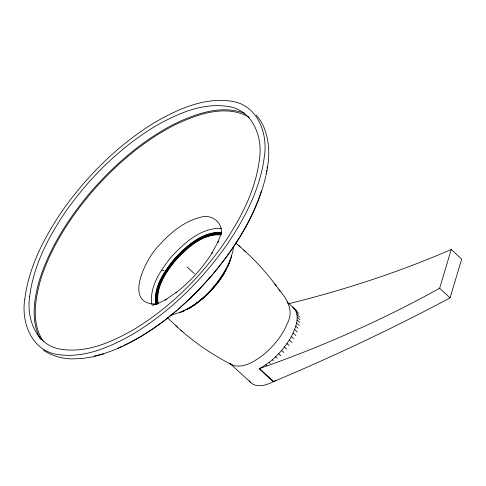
<?xml version="1.0" encoding="UTF-8"?>
<svg xmlns="http://www.w3.org/2000/svg" width="486" height="486" viewBox="0 0 486 486"><rect width="100%" height="100%" fill="white"/><g stroke="black" fill="none" stroke-linecap="round" stroke-linejoin="round"><path stroke-width="0.73" d="M221.173 234.55C223.554 222.576 211.222 213.397 200.141 217.412C183.599 221.525 170.021 233.08 158.922 245.552C145.745 258.06 121.403 307.018 158.497 303.811M233.553 245.94L232.879 251.329L229.562 262.13M275.896 380.307L273.254 381.765L259.105 368.752C272.713 361.499 283.794 349.884 291.339 336.506C295.731 327.977 301.271 314.782 292.651 307.079M266.055 174.796L266.292 173.314M266.522 171.825L266.753 170.343M267.1 168.113L267.33 166.631M266.492 173.988L268.296 161.826C269.937 145.569 267.336 127.684 256.219 115.006M231.19 257.878L231.688 255.922M265.939 175.543C257.355 213.397 235.856 246.973 211.112 276.327C184.802 306.362 153.491 333.044 116.585 349.039M439.623 288.259L451.245 249.512L461.7 259.123L450.072 297.875A2595.854 1738.805 13.6 0 1 273.709 381.546L259.56 368.534A1362.191 912.447 13.6 0 0 439.623 288.259L450.072 297.875M221.227 233.456L217.649 242.745L218.384 241.256L211.744 253.467L212.339 252.538C202.662 267.926 190.281 281.588 175.944 292.754L176.776 292.104L165.246 299.977L166.619 299.133L157.646 303.714M230.953 258.558L228.25 265.575M258.266 200.135L261.474 190.804M230.334 259.803C219.168 285.075 197.857 308.877 170.149 315.305M228.08 265.611L228.973 263.521M227.612 266.814L229.362 262.707M257.981 200.797L252.902 212.71L246.767 224.848M226.555 268.734L223.141 274.839L218.117 282.111M225.504 270.988L227.989 266.176M221.428 228.396C201.076 227.503 184.255 242.945 171.303 256.942C160.611 270.21 149.226 286.673 151.79 304.576M246.426 225.522C236.98 242.55 225.875 258.643 213.287 273.503M223.299 274.274L224.003 273.059M225.826 270.459C219.897 281.194 211.993 290.804 202.668 298.756M221.355 277.299L222.545 275.483M223.311 274.778L217.345 283.326L206.586 295.215M217.965 282.087L220.158 279.11M212.37 274.626L200.238 288.192L188.945 299.485L178.356 309.053M217.23 283.314L206.562 295.105L194.673 304.771M211.234 290.136L207.036 294.437M208.008 293.228L210.116 291.126M204.855 296.46L201.532 299.364M165.258 319.806L177.244 310.062M198.659 302.019L202.941 298.556M164.651 320.25L153.126 328.615L140.97 336.391L129.562 342.691M195.864 303.726L197.577 302.48M194.6 304.965L199.035 301.733M193.009 305.645L194.151 304.916M190.64 307.352L194.096 305.141M190.53 307.565L195.074 304.607M186.642 309.558L188.926 308.294M187.189 309.309L191.113 307.14M186.503 309.795L189.953 307.881M183.344 311.095L185.336 310.159M182.554 311.617L184.528 310.706M117.138 348.505L121.725 346.378M123.687 345.473L128.93 343.043M273.254 381.765C266.48 385.125 256.723 388.411 250.49 382.318L229.829 363.309M180.008 312.559L181.916 311.854M115.911 349.288L105.091 353.273L94.096 356.208M155.022 304.455L152.598 305.105L156.996 303.932M103.621 353.954L92.492 356.918L81.988 358.528L71.272 358.899C61.406 358.498 51.595 355.764 43.394 350.169M161.395 270.38L163.91 270.502M221.094 232.296C202.006 231.694 186.266 246.098 174.103 259.263C163.982 271.838 153.102 287.505 155.769 304.479M221.665 232.806C202.468 231.622 186.539 246.299 174.346 259.451C164.317 271.923 153.527 287.463 156.17 304.291M221.482 233.213C202.455 232.035 186.66 246.584 174.577 259.621C164.541 272.136 153.527 287.894 156.723 304.771M221.276 233.596C202.413 232.43 186.764 246.852 174.778 259.773C164.924 272.026 154.317 287.299 156.917 303.835M220.644 234.531C202.219 233.389 186.934 247.471 175.233 260.095C165.526 272.209 154.858 287.463 157.956 303.799M220.972 234.829C202.547 233.693 187.262 247.775 175.561 260.399C165.933 272.367 155.581 287.275 158.114 303.422M244.798 113.372C221.1 104.472 195.366 113.785 173.794 124.264C142.046 140.776 114.581 164.602 91.149 191.472C68.86 217.758 49.681 247.392 39.317 280.477C33.923 299.425 30.709 321.106 40.368 339.258M180.914 330.243C196.532 344.124 214.089 355.722 232.685 365.211C243.231 368.576 253.759 361.797 261.997 355.867C272.968 347.223 282.238 336.057 287.512 323.032C293.975 310.724 287.244 299.297 279.098 289.82M249.367 117.248C225.54 103.718 196.63 114.398 173.939 125.321C142.416 141.718 115.146 165.374 91.878 192.055C69.747 218.153 50.702 247.581 40.411 280.434C34.913 300.105 31.171 323.737 43.515 341.64M232.685 365.211L229.787 363.255M235.528 242.842L240.193 246.852M243.723 250.017C257.562 262.385 269.785 276.498 280.44 291.673M167.658 317.838L177.378 327.084M175.489 325.407L182.797 331.914M238.304 245.181L245.606 251.693M296.934 310.967L287.135 301.958L288.38 303.671M295.452 310.177L298.173 312.68M296.363 312.212L298.538 314.211M296.934 314.533L299.655 317.036M297.159 317.121L299.88 319.624M297.031 319.952L299.753 322.449M296.557 322.983L299.279 325.486M295.737 326.191L297.918 328.196M294.589 329.544L297.31 332.047M293.119 332.995L295.84 335.498M291.339 336.506L293.52 338.511M289.279 340.048L292.001 342.551M286.953 343.578L289.127 345.576M284.389 347.053L286.57 349.057M281.619 350.442L283.794 352.441M187.128 267.008L194.528 273.812M278.666 353.705L280.841 355.703M275.568 356.803L277.202 358.303M272.36 359.701L273.448 360.703M269.068 362.38L270.161 363.376M265.739 364.792L266.832 365.794M274.815 283.945L276.2 285.859M249.251 380.599L250.49 382.318M451.245 249.512A1362.41 801.062 19.6 0 1 288.526 303.762M24.774 299.291C21.074 321.932 31.317 349.975 56.358 354.282C83.714 359.057 110.535 346.937 133.735 333.657C170.422 311.319 201.569 280.531 226.336 245.57C244.592 218.797 260.344 189.011 264.354 156.431C268.059 133.796 257.817 105.748 232.77 101.446C205.42 96.671 178.599 108.791 155.399 122.065C118.712 144.403 87.565 175.197 62.791 210.152C44.542 236.931 28.783 266.717 24.774 299.291M29.701 296.357C26.153 318.063 35.97 344.951 59.991 349.082C86.216 353.656 111.932 342.041 134.179 329.308C169.359 307.887 199.224 278.363 222.977 244.841C240.479 219.168 255.581 190.609 259.427 159.372C262.975 137.666 253.157 110.772 229.143 106.647C202.917 102.066 177.196 113.688 154.955 126.421C119.775 147.835 89.91 177.366 66.157 210.881C48.655 236.554 33.546 265.119 29.701 296.357"/></g></svg>
